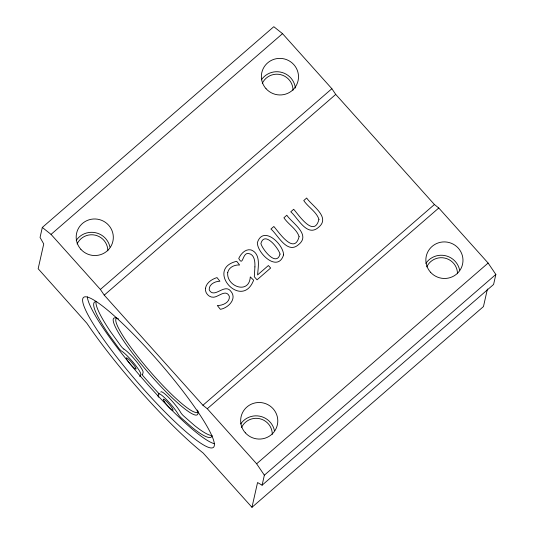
<?xml version="1.0" encoding="UTF-8"?>
<svg xmlns="http://www.w3.org/2000/svg" width="534" height="534" viewBox="0 0 534 534"><rect width="100%" height="100%" fill="white"/><g stroke="black" fill="none" stroke-linecap="round" stroke-linejoin="round"><path stroke-width="0.8" d="M251.975 507.3L257.555 482.536L262.101 485.199L493.59 284.462L495.846 274.456L488.123 263.055L438.781 208L434.416 204.522L335.732 94.411L331.868 88.711L282.526 33.649L273.802 26.7L42.313 227.437L40.057 237.443L43.735 243.958L38.154 268.722L86.882 323.284A123.941 18.47 49.1 0 0 203.18 453.052L251.975 507.3L483.464 306.563L487.422 288.994M262.101 485.199L264.357 475.187L495.846 274.456M42.313 227.437L51.044 234.386L282.526 33.649M264.357 475.187L256.634 463.786L207.292 408.73L202.927 405.259L104.243 295.142L100.385 289.441L331.868 88.711M104.243 295.142L335.732 94.411M202.927 405.259L434.416 204.522M207.292 408.73L438.781 208M256.634 463.786L488.123 263.055M51.044 234.386L100.385 289.441M197.426 410.072A63.833 9.512 49.1 0 1 148.085 372.358A63.833 9.512 49.1 0 1 118.488 318.878M198.027 411.093A61.971 9.232 49.1 0 1 150.822 372.291A61.971 9.232 49.1 0 1 116.853 318.097M214.541 443.741A99.157 14.772 49.1 0 1 141.777 377.798A99.157 14.772 49.1 0 1 87.316 296.844M77.096 243.958A16.093 15.82 12.7 0 1 107.821 250.826M262.287 83.371A16.093 15.82 12.7 0 1 293.006 90.239M426.759 266.893A16.093 15.82 12.7 0 1 457.484 273.762M159.245 393.959A104.777 15.613 49.1 0 1 141.971 374.621M241.575 427.48A16.093 15.82 12.7 0 1 272.293 434.349M240.707 423.943A18.59 18.276 12.7 0 1 274.409 430.571M261.42 79.833A18.59 18.276 12.7 0 1 295.382 88.037M76.228 240.42A18.59 18.276 12.7 0 1 109.937 247.048M425.892 263.355A18.59 18.276 12.7 0 1 459.6 269.984M140.135 376.397A3.037 0.454 49.1 0 0 140.329 376.357L140.789 374.307A15.786 2.35 49.1 0 0 133.62 362.88A15.786 2.35 49.1 0 0 121.538 351.065A3.037 0.454 49.1 0 1 118.681 348.121L108.535 334.144A89.238 13.297 49.1 0 1 96.694 301.577M139.935 376.29A3.037 0.454 49.1 0 1 139.674 376.103M212.165 435.604A89.238 13.297 49.1 0 1 192.273 427.58L181.166 417.842A3.037 0.454 49.1 0 1 178.396 414.511A15.786 2.35 49.1 0 0 166.915 400.033A15.786 2.35 49.1 0 0 158.511 394.085L158.051 396.135A3.037 0.454 49.1 0 0 158.151 396.502M158.531 397.149A3.037 0.454 49.1 0 1 158.311 396.795M142.251 374.281A3.037 0.454 49.1 0 0 142.645 374.347L143.105 372.298A15.786 2.35 49.1 0 0 135.936 360.871A15.786 2.35 49.1 0 0 123.855 349.062M160.827 392.076A15.786 2.35 49.1 0 1 169.231 398.03A15.786 2.35 49.1 0 1 180.712 412.508A3.037 0.454 49.1 0 0 183.482 415.839L194.583 425.571A89.238 13.297 49.1 0 0 211.531 435.49M96.06 301.463A89.238 13.297 49.1 0 0 110.845 332.135L120.998 346.119A3.037 0.454 49.1 0 0 123.855 349.062M299.1 236.595C294.261 255.632 278.594 231.769 273.842 226.496L270.918 229.033C277.793 234.646 287.192 255.112 298.826 244.405C311.175 234.366 291.464 222.531 286.838 215.229L283.908 217.772C288.267 224.4 296.557 228.839 299.1 236.595M318.952 219.381C314.112 238.418 298.446 214.555 293.693 209.281L290.77 211.818C297.652 217.431 307.043 237.897 318.678 227.19C331.027 217.151 311.315 205.316 306.69 198.014L303.759 200.557C308.118 207.185 316.415 211.624 318.952 219.381M205.49 288.26C204.716 292.919 208.961 297.645 213.693 297.224C218.753 296.764 225.989 288.814 229.326 296.27C230.154 302.411 222.451 305.702 217.318 305.501L220.368 309.313C228.011 308.091 237.343 298.96 230.942 291.424C224.64 282.606 214.294 299.38 209.228 289.902C208.674 284.355 215.109 281.211 219.901 281.238L217.011 277.58C211.951 279.162 206.424 282.619 205.49 288.26M254.905 266.893L254.311 276.759L257.054 279.816L270.645 268.035L268.395 265.531L257.575 274.917C258.182 266.726 260.986 253.677 251.027 249.919C245.373 248.65 240.861 253.85 238.745 258.469C243.344 267.207 242.209 252.055 248.737 253.53C254.725 254.571 255.078 262.067 254.905 266.893M280.036 254.097C276.385 267.194 262.468 249.485 260.899 243.544C264.524 230.461 278.441 248.156 280.036 254.097M227.738 272.447C226.009 286.424 249.218 295.008 250.299 276.906L253.617 280.17C241.955 310.955 204.382 268.942 236.696 261.286L239.599 264.998C234.646 264.617 228.826 267.214 227.738 272.447M283.594 254.865C277.947 272.774 257.582 253.683 257.335 242.763C262.995 224.901 283.347 243.951 283.594 254.865M99.217 333.116A99.157 14.772 49.1 0 0 211.084 447.953A99.157 14.772 49.1 0 0 135.422 336.253A99.157 14.772 49.1 0 0 99.217 333.116M80.861 249.298A18.59 18.276 12.7 0 0 112.374 243.15A18.59 18.276 12.7 0 0 91.007 219.314A18.59 18.276 12.7 0 0 80.861 249.298M266.045 88.711A18.59 18.276 12.7 0 0 297.565 82.563A18.59 18.276 12.7 0 0 276.198 58.727A18.59 18.276 12.7 0 0 266.045 88.711M430.524 272.233A18.59 18.276 12.7 0 0 462.037 266.086A18.59 18.276 12.7 0 0 440.677 242.249A18.59 18.276 12.7 0 0 430.524 272.233M245.333 432.82A18.59 18.276 12.7 0 0 276.852 426.673A18.59 18.276 12.7 0 0 255.486 402.836A18.59 18.276 12.7 0 0 245.333 432.82M164.472 401.802A7.436 1.108 49.1 0 0 172.862 410.419A7.436 1.108 49.1 0 0 167.189 402.042A7.436 1.108 49.1 0 0 164.472 401.802M127.466 360.51A7.436 1.108 49.1 0 0 135.856 369.127A7.436 1.108 49.1 0 0 130.183 360.744A7.436 1.108 49.1 0 0 127.466 360.51"/></g></svg>
